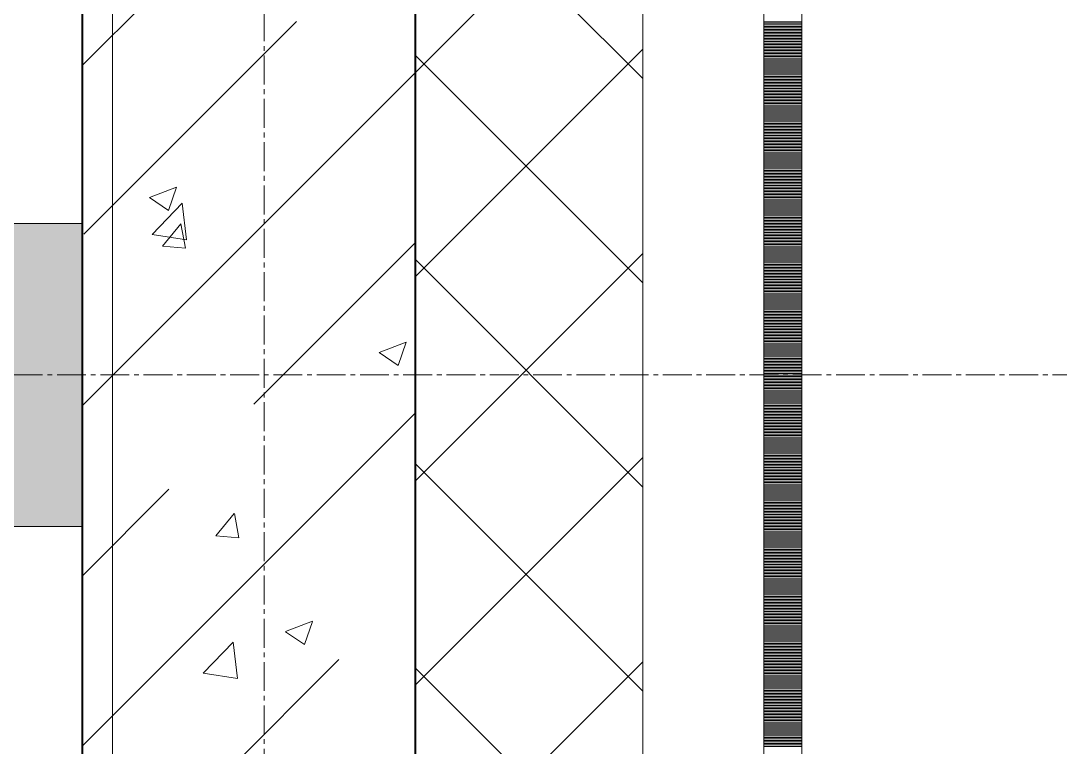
# Model space of a CAD drawing. Header units: millimetres. Extents: x -231292 to 573618, y -153144 to 564035.
# Drawn here: x 28823 to 29509, y -119691 to -119212 of the extents above; entities that cross this region are included whole.
import ezdxf

# ---------------------------------------------------------------- set-up
doc = ezdxf.new("R2010")
doc.units = ezdxf.units.MM
doc.linetypes.add('CENTER2', pattern=[28.575, 19.05, -3.175, 3.175, -3.175])
doc.linetypes.add('HIDDEN2', pattern=[4.7625, 3.175, -1.5875])
doc.layers.get('0').update_dxf_attribs({"color": 250})
for name, color, linetype, lineweight in [('АР_Колонны', 250, 'Continuous', 35), ('АР_Стены ЖБ', 250, 'Continuous', 35), ('АР_Стены ПЕНОблок', 250, 'Continuous', 20), ('АР_Тонкая', 250, 'Continuous', 5), ('АР_Утеплитель', 250, 'Continuous', 0), ('АР_Штриховка', 250, 'Continuous', 0), ('РД_Оси_100', 250, 'Continuous', 0)]:
    doc.layers.add(name, color=color, linetype=linetype, lineweight=lineweight)

# ---------------------------------------------------------------- blocks, each defined once
blk = doc.blocks.new('оси_рен')
at = {"layer": 'РД_Оси_100', "color": 251, "linetype": 'CENTER2', "true_color": 0x636466}
for p, q in [((1215752.916, 135558.25), (1215752.916, 223268.25)), ((1225207.916, 165313.25), (1189697.958, 165313.25))]:
    blk.add_line(p, q, dxfattribs=at)

msp = doc.modelspace()

# ---------------------------------------------------------------- hatches: boundary and pattern name
at = {"layer": 'АР_Штриховка', "linetype": 'Continuous', "lineweight": 0, "true_color": 0x000000}
h = msp.add_hatch(dxfattribs=at)
h.set_pattern_fill('AR-CONC', color=18, angle=405, style=0)
h.set_pattern_definition([(95, (8883.46, -162345.28), (140.09465, 117.5534), [19.05, -209.55]), (40, (8883.46, -162345.28), (-160.01845, 110.1767), [15.24, -167.6406]), (145.45144, (8895.13, -162335.49), (-19.9238, 227.7301), [16.19, -178.09024]), (91.1842, (8847.54, -162309.36), (221.4102, 161.9534), [28.575, -314.325]), (141.63556, (8866, -162295.87), (-7.0866, 342.8268), [24.285, -267.1356]), (36.18415, (8847.54, -162309.36), (-7.0866, 342.8268), [22.86, -251.4597]), (66, (8874.48, -162300.38), (179.52, 34.89515), [19.05, -209.55]), (11, (8874.48, -162300.38), (-86.5399, 173.9412), [15.24, -167.64]), (116.45145, (8889.44, -162297.47), (92.98005, 208.83634), [16.19, -178.08994]), (82.5, (8883.46, -162345.28), (-57.60547, 61.97341), [0, -165.608, 0, -170.18, 0, -168.275]), (52.5, (8883.46, -162345.28), (-23.58973, 118.087), [0, -97.028, 0, -161.798, 0, -64.135]), (12.5, (8843.406, -162385.335), (99.92786, 91.8262), [0, -63.5, 0, -198.12, 0, -262.89]), (2.5, (8825.45, -162403.3), (86.7639, 122.7224), [0, -82.55, 0, -131.572, 0, -186.69])])
h.paths.add_polyline_path([(28863.458, -119545.283), (28863.458, -119345.283), (21293.458, -119345.283), (21293.458, -119545.283)], flags=0)

# ---------------------------------------------------------------- linework, layer by layer
msp.add_lwpolyline([(21293.458, -128645.283), (28863.458, -128645.283), (28863.458, -110245.283), (21293.458, -110245.283)], close=True)
at = {"layer": 'АР_Колонны', "color": 18, "linetype": 'HIDDEN2', "lineweight": 25, "true_color": 0x000000}
for p, q in [((28863.458, -120045.283), (28863.458, -118845.283)), ((29083.458, -118845.283), (29083.458, -120045.283))]:
    msp.add_line(p, q, dxfattribs=at)
at = {"layer": 'АР_Колонны', "color": 18, "linetype": 'Continuous', "lineweight": 30, "true_color": 0x000000}
for p, q in [((28863.458, -118845.283), (28863.458, -120045.283)), ((29083.458, -120045.283), (29083.458, -118845.283))]:
    msp.add_line(p, q, dxfattribs=at)
at = {"layer": 'АР_Стены ЖБ', "color": 18, "linetype": 'Continuous', "lineweight": 40, "true_color": 0x000000}
for p, q in [((28863.458, -118845.283), (28863.458, -120045.283)), ((29083.458, -120045.283), (29083.458, -118845.283))]:
    msp.add_line(p, q, dxfattribs=at)
at = {"layer": 'АР_Стены ПЕНОблок', "color": 18, "linetype": 'Continuous', "lineweight": 20, "true_color": 0x000000}
for p, q in [((28883.458, -118345.283), (28883.458, -120145.283)), ((29083.458, -120145.283), (29083.458, -118345.283)), ((28863.458, -119345.283), (21293.458, -119345.283)), ((28863.458, -119545.283), (28863.458, -119345.283)), ((21293.458, -119545.283), (28863.458, -119545.283))]:
    msp.add_line(p, q, dxfattribs=at)
at = {"layer": 'АР_Тонкая', "color": 18, "linetype": 'Continuous', "lineweight": 5, "true_color": 0x000000}
for p, q in [((29233.458, -118345.283), (29233.458, -120145.283)), ((29313.458, -120145.283), (29313.458, -118345.283)), ((29313.458, -118345.283), (29313.458, -120145.283)), ((29338.458, -120145.283), (29338.458, -118345.283))]:
    msp.add_line(p, q, dxfattribs=at)
at = {"layer": 'АР_Утеплитель', "color": 18, "linetype": 'Continuous', "lineweight": 0, "true_color": 0x000000}
for p, q in [((29083.458, -118345.283), (29083.458, -120145.283)), ((29233.458, -120145.283), (29233.458, -118345.283))]:
    msp.add_line(p, q, dxfattribs=at)
at = {"layer": 'АР_Штриховка', "color": 18, "linetype": 'Continuous', "lineweight": 5, "true_color": 0x000000}
for p, q in [((28863.458, -119241.123), (29083.458, -119021.123)), ((28864.528, -119352.307), (29004.844, -119211.99)), ((28863.458, -119465.63), (29083.458, -119245.63)), ((28976.781, -119464.56), (29083.458, -119357.883)), ((28863.458, -119690.136), (29083.458, -119470.136)), ((28863.458, -119577.883), (28920.655, -119520.686)), ((28892.591, -119773.256), (29032.908, -119632.94))]:
    msp.add_line(p, q, dxfattribs=at)
at = {"layer": 'АР_Штриховка', "color": 18, "linetype": 'Continuous', "lineweight": 0, "true_color": 0x000000}
for p, q in [((29083.458, -119245.63), (29233.458, -119095.63)), ((29233.458, -119249.773), (29083.458, -119099.773)), ((29313.458, -119212.283), (29338.458, -119212.283)), ((29313.458, -119213.283), (29338.458, -119213.283)), ((29313.458, -119214.283), (29338.458, -119214.283)), ((29313.458, -119215.283), (29338.458, -119215.283)), ((29313.458, -119216.283), (29338.458, -119216.283)), ((29313.458, -119217.283), (29338.458, -119217.283)), ((29313.458, -119218.283), (29338.458, -119218.283)), ((29313.458, -119219.283), (29338.458, -119219.283)), ((29313.458, -119220.283), (29338.458, -119220.283)), ((29313.458, -119221.283), (29338.458, -119221.283)), ((29313.458, -119222.283), (29338.458, -119222.283)), ((29313.458, -119223.283), (29338.458, -119223.283)), ((29313.458, -119224.283), (29338.458, -119224.283)), ((29313.458, -119225.283), (29338.458, -119225.283)), ((29313.458, -119226.283), (29338.458, -119226.283)), ((29083.458, -119380.334), (29233.458, -119230.334)), ((29313.458, -119227.283), (29338.458, -119227.283)), ((29313.458, -119228.283), (29338.458, -119228.283)), ((29313.458, -119229.283), (29338.458, -119229.283)), ((29313.458, -119230.283), (29338.458, -119230.283)), ((29313.458, -119231.283), (29338.458, -119231.283)), ((29313.458, -119232.283), (29338.458, -119232.283)), ((29313.458, -119233.283), (29338.458, -119233.283)), ((29233.458, -119384.477), (29083.458, -119234.477)), ((29313.458, -119234.283), (29338.458, -119234.283)), ((29313.458, -119235.283), (29338.458, -119235.283)), ((29313.458, -119236.283), (29338.458, -119236.283)), ((29313.458, -119237.283), (29338.458, -119237.283)), ((29313.458, -119238.283), (29338.458, -119238.283)), ((29313.458, -119239.283), (29338.458, -119239.283)), ((29313.458, -119240.283), (29338.458, -119240.283)), ((29313.458, -119241.283), (29338.458, -119241.283)), ((29313.458, -119242.283), (29338.458, -119242.283)), ((29313.458, -119243.283), (29338.458, -119243.283)), ((29313.458, -119244.283), (29338.458, -119244.283)), ((29313.458, -119245.283), (29338.458, -119245.283)), ((29313.458, -119246.283), (29338.458, -119246.283)), ((29313.458, -119247.283), (29338.458, -119247.283)), ((29313.458, -119248.283), (29338.458, -119248.283)), ((29313.458, -119249.283), (29338.458, -119249.283)), ((29313.458, -119250.283), (29338.458, -119250.283)), ((29313.458, -119251.283), (29338.458, -119251.283)), ((29313.458, -119252.283), (29338.458, -119252.283)), ((29313.458, -119253.283), (29338.458, -119253.283)), ((29313.458, -119254.283), (29338.458, -119254.283)), ((29313.458, -119255.283), (29338.458, -119255.283)), ((29313.458, -119256.283), (29338.458, -119256.283)), ((29313.458, -119257.283), (29338.458, -119257.283)), ((29313.458, -119258.283), (29338.458, -119258.283)), ((29313.458, -119259.283), (29338.458, -119259.283)), ((29313.458, -119260.283), (29338.458, -119260.283)), ((29313.458, -119261.283), (29338.458, -119261.283)), ((29313.458, -119262.283), (29338.458, -119262.283)), ((29313.458, -119263.283), (29338.458, -119263.283)), ((29313.458, -119264.283), (29338.458, -119264.283)), ((29313.458, -119265.283), (29338.458, -119265.283)), ((29313.458, -119266.283), (29338.458, -119266.283)), ((29313.458, -119267.283), (29338.458, -119267.283)), ((29313.458, -119268.283), (29338.458, -119268.283)), ((29313.458, -119269.283), (29338.458, -119269.283)), ((29313.458, -119270.283), (29338.458, -119270.283)), ((29313.458, -119271.283), (29338.458, -119271.283)), ((29313.458, -119272.283), (29338.458, -119272.283)), ((29313.458, -119273.283), (29338.458, -119273.283)), ((29313.458, -119274.283), (29338.458, -119274.283)), ((29313.458, -119275.283), (29338.458, -119275.283)), ((29313.458, -119276.283), (29338.458, -119276.283)), ((29313.458, -119277.283), (29338.458, -119277.283)), ((29313.458, -119278.283), (29338.458, -119278.283)), ((29313.458, -119279.283), (29338.458, -119279.283)), ((29313.458, -119280.283), (29338.458, -119280.283)), ((29313.458, -119281.283), (29338.458, -119281.283)), ((29313.458, -119282.283), (29338.458, -119282.283)), ((29313.458, -119283.283), (29338.458, -119283.283)), ((29313.458, -119284.283), (29338.458, -119284.283)), ((29313.458, -119285.283), (29338.458, -119285.283)), ((29313.458, -119286.283), (29338.458, -119286.283)), ((29313.458, -119287.283), (29338.458, -119287.283)), ((29313.458, -119288.283), (29338.458, -119288.283)), ((29313.458, -119289.283), (29338.458, -119289.283)), ((29313.458, -119290.283), (29338.458, -119290.283)), ((29313.458, -119291.283), (29338.458, -119291.283)), ((29313.458, -119292.283), (29338.458, -119292.283)), ((29313.458, -119293.283), (29338.458, -119293.283)), ((29313.458, -119294.283), (29338.458, -119294.283)), ((29313.458, -119295.283), (29338.458, -119295.283)), ((29313.458, -119296.283), (29338.458, -119296.283)), ((29313.458, -119297.283), (29338.458, -119297.283)), ((29313.458, -119298.283), (29338.458, -119298.283)), ((29313.458, -119299.283), (29338.458, -119299.283)), ((29313.458, -119300.283), (29338.458, -119300.283)), ((29313.458, -119301.283), (29338.458, -119301.283)), ((29313.458, -119302.283), (29338.458, -119302.283)), ((29313.458, -119303.283), (29338.458, -119303.283)), ((29313.458, -119304.283), (29338.458, -119304.283)), ((29313.458, -119305.283), (29338.458, -119305.283)), ((29313.458, -119306.283), (29338.458, -119306.283)), ((29313.458, -119307.283), (29338.458, -119307.283)), ((29313.458, -119308.283), (29338.458, -119308.283)), ((29313.458, -119309.283), (29338.458, -119309.283)), ((29313.458, -119310.283), (29338.458, -119310.283)), ((29313.458, -119311.283), (29338.458, -119311.283)), ((29313.458, -119312.283), (29338.458, -119312.283)), ((29313.458, -119313.283), (29338.458, -119313.283)), ((29313.458, -119314.283), (29338.458, -119314.283)), ((29313.458, -119315.283), (29338.458, -119315.283)), ((28907.813, -119328.111), (28925.598, -119321.284)), ((28920.435, -119336.67), (28925.585, -119321.321)), ((29313.458, -119316.283), (29338.458, -119316.283)), ((29313.458, -119317.283), (29338.458, -119317.283)), ((29313.458, -119318.283), (29338.458, -119318.283)), ((29313.458, -119319.283), (29338.458, -119319.283)), ((29313.458, -119320.283), (29338.458, -119320.283)), ((29313.458, -119321.283), (29338.458, -119321.283)), ((29313.458, -119322.283), (29338.458, -119322.283)), ((28907.797, -119328.147), (28920.431, -119336.669)), ((29313.458, -119323.283), (29338.458, -119323.283)), ((29313.458, -119324.283), (29338.458, -119324.283)), ((29313.458, -119325.283), (29338.458, -119325.283)), ((29313.458, -119326.283), (29338.458, -119326.283)), ((29313.458, -119327.283), (29338.458, -119327.283)), ((29313.458, -119328.283), (29338.458, -119328.283)), ((29313.458, -119329.283), (29338.458, -119329.283)), ((28909.553, -119352.572), (28929.337, -119331.954)), ((28932.156, -119356.074), (28929.35, -119331.952)), ((29313.458, -119330.283), (29338.458, -119330.283)), ((29313.458, -119331.283), (29338.458, -119331.283)), ((29313.458, -119332.283), (29338.458, -119332.283)), ((29313.458, -119333.283), (29338.458, -119333.283)), ((29313.458, -119334.283), (29338.458, -119334.283)), ((29313.458, -119335.283), (29338.458, -119335.283)), ((29313.458, -119336.283), (29338.458, -119336.283)), ((29313.458, -119337.283), (29338.458, -119337.283)), ((29313.458, -119338.283), (29338.458, -119338.283)), ((29313.458, -119339.283), (29338.458, -119339.283)), ((29313.458, -119340.283), (29338.458, -119340.283)), ((29313.458, -119341.283), (29338.458, -119341.283)), ((29313.458, -119342.283), (29338.458, -119342.283)), ((29313.458, -119343.283), (29338.458, -119343.283)), ((28916.332, -119360.251), (28928.577, -119345.658)), ((28931.56, -119361.572), (28928.623, -119345.651)), ((29313.458, -119344.283), (29338.458, -119344.283)), ((29313.458, -119345.283), (29338.458, -119345.283)), ((29313.458, -119346.283), (29338.458, -119346.283)), ((29313.458, -119347.283), (29338.458, -119347.283)), ((29313.458, -119348.283), (29338.458, -119348.283)), ((29313.458, -119349.283), (29338.458, -119349.283)), ((29313.458, -119350.283), (29338.458, -119350.283)), ((28909.563, -119352.594), (28932.153, -119356.097)), ((29313.458, -119351.283), (29338.458, -119351.283)), ((29313.458, -119352.283), (29338.458, -119352.283)), ((29313.458, -119353.283), (29338.458, -119353.283)), ((29313.458, -119354.283), (29338.458, -119354.283)), ((29313.458, -119355.283), (29338.458, -119355.283)), ((29313.458, -119356.283), (29338.458, -119356.283)), ((29313.458, -119357.283), (29338.458, -119357.283)), ((28916.332, -119360.252), (28931.514, -119361.58)), ((29313.458, -119358.283), (29338.458, -119358.283)), ((29313.458, -119359.283), (29338.458, -119359.283)), ((29313.458, -119360.283), (29338.458, -119360.283)), ((29313.458, -119361.283), (29338.458, -119361.283)), ((29313.458, -119362.283), (29338.458, -119362.283)), ((29313.458, -119363.283), (29338.458, -119363.283)), ((29083.458, -119515.037), (29233.458, -119365.037)), ((29233.458, -119519.181), (29083.458, -119369.181)), ((29313.458, -119364.283), (29338.458, -119364.283)), ((29313.458, -119365.283), (29338.458, -119365.283)), ((29313.458, -119366.283), (29338.458, -119366.283)), ((29313.458, -119367.283), (29338.458, -119367.283)), ((29313.458, -119368.283), (29338.458, -119368.283)), ((29313.458, -119369.283), (29338.458, -119369.283)), ((29313.458, -119370.283), (29338.458, -119370.283)), ((29313.458, -119371.283), (29338.458, -119371.283)), ((29313.458, -119372.283), (29338.458, -119372.283)), ((29313.458, -119373.283), (29338.458, -119373.283)), ((29313.458, -119374.283), (29338.458, -119374.283)), ((29313.458, -119375.283), (29338.458, -119375.283)), ((29313.458, -119376.283), (29338.458, -119376.283)), ((29313.458, -119377.283), (29338.458, -119377.283)), ((29313.458, -119378.283), (29338.458, -119378.283)), ((29313.458, -119379.283), (29338.458, -119379.283)), ((29313.458, -119380.283), (29338.458, -119380.283)), ((29313.458, -119381.283), (29338.458, -119381.283)), ((29313.458, -119382.283), (29338.458, -119382.283)), ((29313.458, -119383.283), (29338.458, -119383.283)), ((29313.458, -119384.283), (29338.458, -119384.283)), ((29313.458, -119385.283), (29338.458, -119385.283)), ((29313.458, -119386.283), (29338.458, -119386.283)), ((29313.458, -119387.283), (29338.458, -119387.283)), ((29313.458, -119388.283), (29338.458, -119388.283)), ((29313.458, -119389.283), (29338.458, -119389.283)), ((29313.458, -119390.283), (29338.458, -119390.283)), ((29313.458, -119391.283), (29338.458, -119391.283)), ((29313.458, -119392.283), (29338.458, -119392.283)), ((29313.458, -119393.283), (29338.458, -119393.283)), ((29313.458, -119394.283), (29338.458, -119394.283)), ((29313.458, -119395.283), (29338.458, -119395.283)), ((29313.458, -119396.283), (29338.458, -119396.283)), ((29313.458, -119397.283), (29338.458, -119397.283)), ((29313.458, -119398.283), (29338.458, -119398.283)), ((29313.458, -119399.283), (29338.458, -119399.283)), ((29313.458, -119400.283), (29338.458, -119400.283)), ((29313.458, -119401.283), (29338.458, -119401.283)), ((29313.458, -119402.283), (29338.458, -119402.283)), ((29313.458, -119403.283), (29338.458, -119403.283)), ((29313.458, -119404.283), (29338.458, -119404.283)), ((29313.458, -119405.283), (29338.458, -119405.283)), ((29313.458, -119406.283), (29338.458, -119406.283)), ((29313.458, -119407.283), (29338.458, -119407.283)), ((29313.458, -119408.283), (29338.458, -119408.283)), ((29313.458, -119409.283), (29338.458, -119409.283)), ((29313.458, -119410.283), (29338.458, -119410.283)), ((29313.458, -119411.283), (29338.458, -119411.283)), ((29313.458, -119412.283), (29338.458, -119412.283)), ((29313.458, -119413.283), (29338.458, -119413.283)), ((29313.458, -119414.283), (29338.458, -119414.283)), ((29313.458, -119415.283), (29338.458, -119415.283)), ((29313.458, -119416.283), (29338.458, -119416.283)), ((29313.458, -119417.283), (29338.458, -119417.283)), ((29313.458, -119418.283), (29338.458, -119418.283)), ((29059.428, -119430.376), (29077.212, -119423.549)), ((29072.049, -119438.936), (29077.199, -119423.587)), ((29313.458, -119419.283), (29338.458, -119419.283)), ((29313.458, -119420.283), (29338.458, -119420.283)), ((29313.458, -119421.283), (29338.458, -119421.283)), ((29313.458, -119422.283), (29338.458, -119422.283)), ((29313.458, -119423.283), (29338.458, -119423.283)), ((29313.458, -119424.283), (29338.458, -119424.283)), ((29313.458, -119425.283), (29338.458, -119425.283)), ((29059.411, -119430.412), (29072.046, -119438.935)), ((29313.458, -119426.283), (29338.458, -119426.283)), ((29313.458, -119427.283), (29338.458, -119427.283)), ((29313.458, -119428.283), (29338.458, -119428.283)), ((29313.458, -119429.283), (29338.458, -119429.283)), ((29313.458, -119430.283), (29338.458, -119430.283)), ((29313.458, -119431.283), (29338.458, -119431.283)), ((29313.458, -119432.283), (29338.458, -119432.283)), ((29313.458, -119433.283), (29338.458, -119433.283)), ((29313.458, -119434.283), (29338.458, -119434.283)), ((29313.458, -119435.283), (29338.458, -119435.283)), ((29313.458, -119436.283), (29338.458, -119436.283)), ((29313.458, -119437.283), (29338.458, -119437.283)), ((29313.458, -119438.283), (29338.458, -119438.283)), ((29313.458, -119439.283), (29338.458, -119439.283)), ((29313.458, -119440.283), (29338.458, -119440.283)), ((29313.458, -119441.283), (29338.458, -119441.283)), ((29313.458, -119442.283), (29338.458, -119442.283)), ((29313.458, -119443.283), (29338.458, -119443.283)), ((29313.458, -119444.283), (29338.458, -119444.283)), ((29313.458, -119445.283), (29338.458, -119445.283)), ((29313.458, -119446.283), (29338.458, -119446.283)), ((29313.458, -119447.283), (29338.458, -119447.283)), ((29313.458, -119448.283), (29338.458, -119448.283)), ((29313.458, -119449.283), (29338.458, -119449.283)), ((29313.458, -119450.283), (29338.458, -119450.283)), ((29313.458, -119451.283), (29338.458, -119451.283)), ((29313.458, -119452.283), (29338.458, -119452.283)), ((29313.458, -119453.283), (29338.458, -119453.283)), ((29313.458, -119454.283), (29338.458, -119454.283)), ((29313.458, -119455.283), (29338.458, -119455.283)), ((29313.458, -119456.283), (29338.458, -119456.283)), ((29313.458, -119457.283), (29338.458, -119457.283)), ((29313.458, -119458.283), (29338.458, -119458.283)), ((29313.458, -119459.283), (29338.458, -119459.283)), ((29313.458, -119460.283), (29338.458, -119460.283)), ((29313.458, -119461.283), (29338.458, -119461.283)), ((29313.458, -119462.283), (29338.458, -119462.283)), ((29313.458, -119463.283), (29338.458, -119463.283)), ((29313.458, -119464.283), (29338.458, -119464.283)), ((29313.458, -119465.283), (29338.458, -119465.283)), ((29313.458, -119466.283), (29338.458, -119466.283)), ((29313.458, -119467.283), (29338.458, -119467.283)), ((29313.458, -119468.283), (29338.458, -119468.283)), ((29313.458, -119469.283), (29338.458, -119469.283)), ((29313.458, -119470.283), (29338.458, -119470.283)), ((29313.458, -119471.283), (29338.458, -119471.283)), ((29313.458, -119472.283), (29338.458, -119472.283)), ((29313.458, -119473.283), (29338.458, -119473.283)), ((29313.458, -119474.283), (29338.458, -119474.283)), ((29313.458, -119475.283), (29338.458, -119475.283)), ((29313.458, -119476.283), (29338.458, -119476.283)), ((29313.458, -119477.283), (29338.458, -119477.283)), ((29313.458, -119478.283), (29338.458, -119478.283)), ((29313.458, -119479.283), (29338.458, -119479.283)), ((29313.458, -119480.283), (29338.458, -119480.283)), ((29313.458, -119481.283), (29338.458, -119481.283)), ((29313.458, -119482.283), (29338.458, -119482.283)), ((29313.458, -119483.283), (29338.458, -119483.283)), ((29313.458, -119484.283), (29338.458, -119484.283)), ((29313.458, -119485.283), (29338.458, -119485.283)), ((29313.458, -119486.283), (29338.458, -119486.283)), ((29313.458, -119487.283), (29338.458, -119487.283)), ((29313.458, -119488.283), (29338.458, -119488.283)), ((29313.458, -119489.283), (29338.458, -119489.283)), ((29313.458, -119490.283), (29338.458, -119490.283)), ((29313.458, -119491.283), (29338.458, -119491.283)), ((29313.458, -119492.283), (29338.458, -119492.283)), ((29313.458, -119493.283), (29338.458, -119493.283)), ((29313.458, -119494.283), (29338.458, -119494.283)), ((29083.458, -119649.741), (29233.458, -119499.741)), ((29313.458, -119495.283), (29338.458, -119495.283)), ((29313.458, -119496.283), (29338.458, -119496.283)), ((29313.458, -119497.283), (29338.458, -119497.283)), ((29313.458, -119498.283), (29338.458, -119498.283)), ((29313.458, -119499.283), (29338.458, -119499.283)), ((29313.458, -119500.283), (29338.458, -119500.283)), ((29313.458, -119501.283), (29338.458, -119501.283)), ((29233.458, -119653.885), (29083.458, -119503.885)), ((29313.458, -119502.283), (29338.458, -119502.283)), ((29313.458, -119503.283), (29338.458, -119503.283)), ((29313.458, -119504.283), (29338.458, -119504.283)), ((29313.458, -119505.283), (29338.458, -119505.283)), ((29313.458, -119506.283), (29338.458, -119506.283)), ((29313.458, -119507.283), (29338.458, -119507.283)), ((29313.458, -119508.283), (29338.458, -119508.283)), ((29313.458, -119509.283), (29338.458, -119509.283)), ((29313.458, -119510.283), (29338.458, -119510.283)), ((29313.458, -119511.283), (29338.458, -119511.283)), ((29313.458, -119512.283), (29338.458, -119512.283)), ((29313.458, -119513.283), (29338.458, -119513.283)), ((29313.458, -119514.283), (29338.458, -119514.283)), ((29313.458, -119515.283), (29338.458, -119515.283)), ((29313.458, -119516.283), (29338.458, -119516.283)), ((29313.458, -119517.283), (29338.458, -119517.283)), ((29313.458, -119518.283), (29338.458, -119518.283)), ((29313.458, -119519.283), (29338.458, -119519.283)), ((29313.458, -119520.283), (29338.458, -119520.283)), ((29313.458, -119521.283), (29338.458, -119521.283)), ((29313.458, -119522.283), (29338.458, -119522.283)), ((29313.458, -119523.283), (29338.458, -119523.283)), ((29313.458, -119524.283), (29338.458, -119524.283)), ((29313.458, -119525.283), (29338.458, -119525.283)), ((29313.458, -119526.283), (29338.458, -119526.283)), ((29313.458, -119527.283), (29338.458, -119527.283)), ((29313.458, -119528.283), (29338.458, -119528.283)), ((29313.458, -119529.283), (29338.458, -119529.283)), ((29313.458, -119530.283), (29338.458, -119530.283)), ((29313.458, -119531.283), (29338.458, -119531.283)), ((29313.458, -119532.283), (29338.458, -119532.283)), ((29313.458, -119533.283), (29338.458, -119533.283)), ((29313.458, -119534.283), (29338.458, -119534.283)), ((29313.458, -119535.283), (29338.458, -119535.283)), ((28951.576, -119551.308), (28963.821, -119536.715)), ((28966.802, -119552.629), (28963.866, -119536.708)), ((29313.458, -119536.283), (29338.458, -119536.283)), ((29313.458, -119537.283), (29338.458, -119537.283)), ((29313.458, -119538.283), (29338.458, -119538.283)), ((29313.458, -119539.283), (29338.458, -119539.283)), ((29313.458, -119540.283), (29338.458, -119540.283)), ((29313.458, -119541.283), (29338.458, -119541.283)), ((29313.458, -119542.283), (29338.458, -119542.283)), ((29313.458, -119543.283), (29338.458, -119543.283)), ((29313.458, -119544.283), (29338.458, -119544.283)), ((29313.458, -119545.283), (29338.458, -119545.283)), ((29313.458, -119546.283), (29338.458, -119546.283)), ((29313.458, -119547.283), (29338.458, -119547.283)), ((29313.458, -119548.283), (29338.458, -119548.283)), ((29313.458, -119549.283), (29338.458, -119549.283)), ((28951.575, -119551.309), (28966.757, -119552.637)), ((29313.458, -119550.283), (29338.458, -119550.283)), ((29313.458, -119551.283), (29338.458, -119551.283)), ((29313.458, -119552.283), (29338.458, -119552.283)), ((29313.458, -119553.283), (29338.458, -119553.283)), ((29313.458, -119554.283), (29338.458, -119554.283)), ((29313.458, -119555.283), (29338.458, -119555.283)), ((29313.458, -119556.283), (29338.458, -119556.283)), ((29313.458, -119557.283), (29338.458, -119557.283)), ((29313.458, -119558.283), (29338.458, -119558.283)), ((29313.458, -119559.283), (29338.458, -119559.283)), ((29313.458, -119560.283), (29338.458, -119560.283)), ((29313.458, -119561.283), (29338.458, -119561.283)), ((29313.458, -119562.283), (29338.458, -119562.283)), ((29313.458, -119563.283), (29338.458, -119563.283)), ((29313.458, -119564.283), (29338.458, -119564.283)), ((29313.458, -119565.283), (29338.458, -119565.283)), ((29313.458, -119566.283), (29338.458, -119566.283)), ((29313.458, -119567.283), (29338.458, -119567.283)), ((29313.458, -119568.283), (29338.458, -119568.283)), ((29313.458, -119569.283), (29338.458, -119569.283)), ((29313.458, -119570.283), (29338.458, -119570.283)), ((29313.458, -119571.283), (29338.458, -119571.283)), ((29313.458, -119572.283), (29338.458, -119572.283)), ((29313.458, -119573.283), (29338.458, -119573.283)), ((29313.458, -119574.283), (29338.458, -119574.283)), ((29313.458, -119575.283), (29338.458, -119575.283)), ((29313.458, -119576.283), (29338.458, -119576.283)), ((29313.458, -119577.283), (29338.458, -119577.283)), ((29313.458, -119578.283), (29338.458, -119578.283)), ((29313.458, -119579.283), (29338.458, -119579.283)), ((29313.458, -119580.283), (29338.458, -119580.283)), ((29313.458, -119581.283), (29338.458, -119581.283)), ((29313.458, -119582.283), (29338.458, -119582.283)), ((29313.458, -119583.283), (29338.458, -119583.283)), ((29313.458, -119584.283), (29338.458, -119584.283)), ((29313.458, -119585.283), (29338.458, -119585.283)), ((29313.458, -119586.283), (29338.458, -119586.283)), ((29313.458, -119587.283), (29338.458, -119587.283)), ((29313.458, -119588.283), (29338.458, -119588.283)), ((29313.458, -119589.283), (29338.458, -119589.283)), ((29313.458, -119590.283), (29338.458, -119590.283)), ((29313.458, -119591.283), (29338.458, -119591.283)), ((29313.458, -119592.283), (29338.458, -119592.283)), ((29313.458, -119593.283), (29338.458, -119593.283)), ((29313.458, -119594.283), (29338.458, -119594.283)), ((29313.458, -119595.283), (29338.458, -119595.283)), ((29313.458, -119596.283), (29338.458, -119596.283)), ((29313.458, -119597.283), (29338.458, -119597.283)), ((29313.458, -119598.283), (29338.458, -119598.283)), ((29313.458, -119599.283), (29338.458, -119599.283)), ((29313.458, -119600.283), (29338.458, -119600.283)), ((29313.458, -119601.283), (29338.458, -119601.283)), ((29313.458, -119602.283), (29338.458, -119602.283)), ((29313.458, -119603.283), (29338.458, -119603.283)), ((29313.458, -119604.283), (29338.458, -119604.283)), ((28997.626, -119614.564), (29015.41, -119607.737)), ((29010.247, -119623.124), (29015.397, -119607.775)), ((29313.458, -119605.283), (29338.458, -119605.283)), ((29313.458, -119606.283), (29338.458, -119606.283)), ((29313.458, -119607.283), (29338.458, -119607.283)), ((29313.458, -119608.283), (29338.458, -119608.283)), ((29313.458, -119609.283), (29338.458, -119609.283)), ((29313.458, -119610.283), (29338.458, -119610.283)), ((28997.609, -119614.6), (29010.244, -119623.123)), ((29313.458, -119611.283), (29338.458, -119611.283)), ((29313.458, -119612.283), (29338.458, -119612.283)), ((29313.458, -119613.283), (29338.458, -119613.283)), ((29313.458, -119614.283), (29338.458, -119614.283)), ((29313.458, -119615.283), (29338.458, -119615.283)), ((29313.458, -119616.283), (29338.458, -119616.283)), ((29313.458, -119617.283), (29338.458, -119617.283)), ((28943.228, -119642.041), (28963.012, -119621.422)), ((28965.831, -119645.543), (28963.025, -119621.42)), ((29313.458, -119618.283), (29338.458, -119618.283)), ((29313.458, -119619.283), (29338.458, -119619.283)), ((29313.458, -119620.283), (29338.458, -119620.283)), ((29313.458, -119621.283), (29338.458, -119621.283)), ((29313.458, -119622.283), (29338.458, -119622.283)), ((29313.458, -119623.283), (29338.458, -119623.283)), ((29313.458, -119624.283), (29338.458, -119624.283)), ((29313.458, -119625.283), (29338.458, -119625.283)), ((29313.458, -119626.283), (29338.458, -119626.283)), ((29313.458, -119627.283), (29338.458, -119627.283)), ((29313.458, -119628.283), (29338.458, -119628.283)), ((29313.458, -119629.283), (29338.458, -119629.283)), ((29313.458, -119630.283), (29338.458, -119630.283)), ((29313.458, -119631.283), (29338.458, -119631.283)), ((29083.458, -119784.445), (29233.458, -119634.445)), ((29233.458, -119788.589), (29083.458, -119638.589)), ((29313.458, -119632.283), (29338.458, -119632.283)), ((29313.458, -119633.283), (29338.458, -119633.283)), ((29313.458, -119634.283), (29338.458, -119634.283)), ((29313.458, -119635.283), (29338.458, -119635.283)), ((29313.458, -119636.283), (29338.458, -119636.283)), ((29313.458, -119637.283), (29338.458, -119637.283)), ((29313.458, -119638.283), (29338.458, -119638.283)), ((28943.238, -119642.062), (28965.828, -119645.565)), ((29313.458, -119639.283), (29338.458, -119639.283)), ((29313.458, -119640.283), (29338.458, -119640.283)), ((29313.458, -119641.283), (29338.458, -119641.283)), ((29313.458, -119642.283), (29338.458, -119642.283)), ((29313.458, -119643.283), (29338.458, -119643.283)), ((29313.458, -119644.283), (29338.458, -119644.283)), ((29313.458, -119645.283), (29338.458, -119645.283)), ((29313.458, -119646.283), (29338.458, -119646.283)), ((29313.458, -119647.283), (29338.458, -119647.283)), ((29313.458, -119648.283), (29338.458, -119648.283)), ((29313.458, -119649.283), (29338.458, -119649.283)), ((29313.458, -119650.283), (29338.458, -119650.283)), ((29313.458, -119651.283), (29338.458, -119651.283)), ((29313.458, -119652.283), (29338.458, -119652.283)), ((29313.458, -119653.283), (29338.458, -119653.283)), ((29313.458, -119654.283), (29338.458, -119654.283)), ((29313.458, -119655.283), (29338.458, -119655.283)), ((29313.458, -119656.283), (29338.458, -119656.283)), ((29313.458, -119657.283), (29338.458, -119657.283)), ((29313.458, -119658.283), (29338.458, -119658.283)), ((29313.458, -119659.283), (29338.458, -119659.283)), ((29313.458, -119660.283), (29338.458, -119660.283)), ((29313.458, -119661.283), (29338.458, -119661.283)), ((29313.458, -119662.283), (29338.458, -119662.283)), ((29313.458, -119663.283), (29338.458, -119663.283)), ((29313.458, -119664.283), (29338.458, -119664.283)), ((29313.458, -119665.283), (29338.458, -119665.283)), ((29313.458, -119666.283), (29338.458, -119666.283)), ((29313.458, -119667.283), (29338.458, -119667.283)), ((29313.458, -119668.283), (29338.458, -119668.283)), ((29313.458, -119669.283), (29338.458, -119669.283)), ((29313.458, -119670.283), (29338.458, -119670.283)), ((29313.458, -119671.283), (29338.458, -119671.283)), ((29313.458, -119672.283), (29338.458, -119672.283)), ((29313.458, -119673.283), (29338.458, -119673.283)), ((29313.458, -119674.283), (29338.458, -119674.283)), ((29313.458, -119675.283), (29338.458, -119675.283)), ((29313.458, -119676.283), (29338.458, -119676.283)), ((29313.458, -119677.283), (29338.458, -119677.283)), ((29313.458, -119678.283), (29338.458, -119678.283)), ((29313.458, -119679.283), (29338.458, -119679.283)), ((29313.458, -119680.283), (29338.458, -119680.283)), ((29313.458, -119681.283), (29338.458, -119681.283)), ((29313.458, -119682.283), (29338.458, -119682.283)), ((29313.458, -119683.283), (29338.458, -119683.283)), ((29313.458, -119684.283), (29338.458, -119684.283)), ((29313.458, -119685.283), (29338.458, -119685.283)), ((29313.458, -119686.283), (29338.458, -119686.283)), ((29313.458, -119687.283), (29338.458, -119687.283)), ((29313.458, -119688.283), (29338.458, -119688.283)), ((29313.458, -119689.283), (29338.458, -119689.283)), ((29313.458, -119690.283), (29338.458, -119690.283))]:
    msp.add_line(p, q, dxfattribs=at)

# ---------------------------------------------------------------- block references
at = {"rotation": 359.999868838025}
msp.add_blockref('оси_рен', (-1186769.82, -284755.728), dxfattribs=at)

doc.saveas('drawing.dxf')
